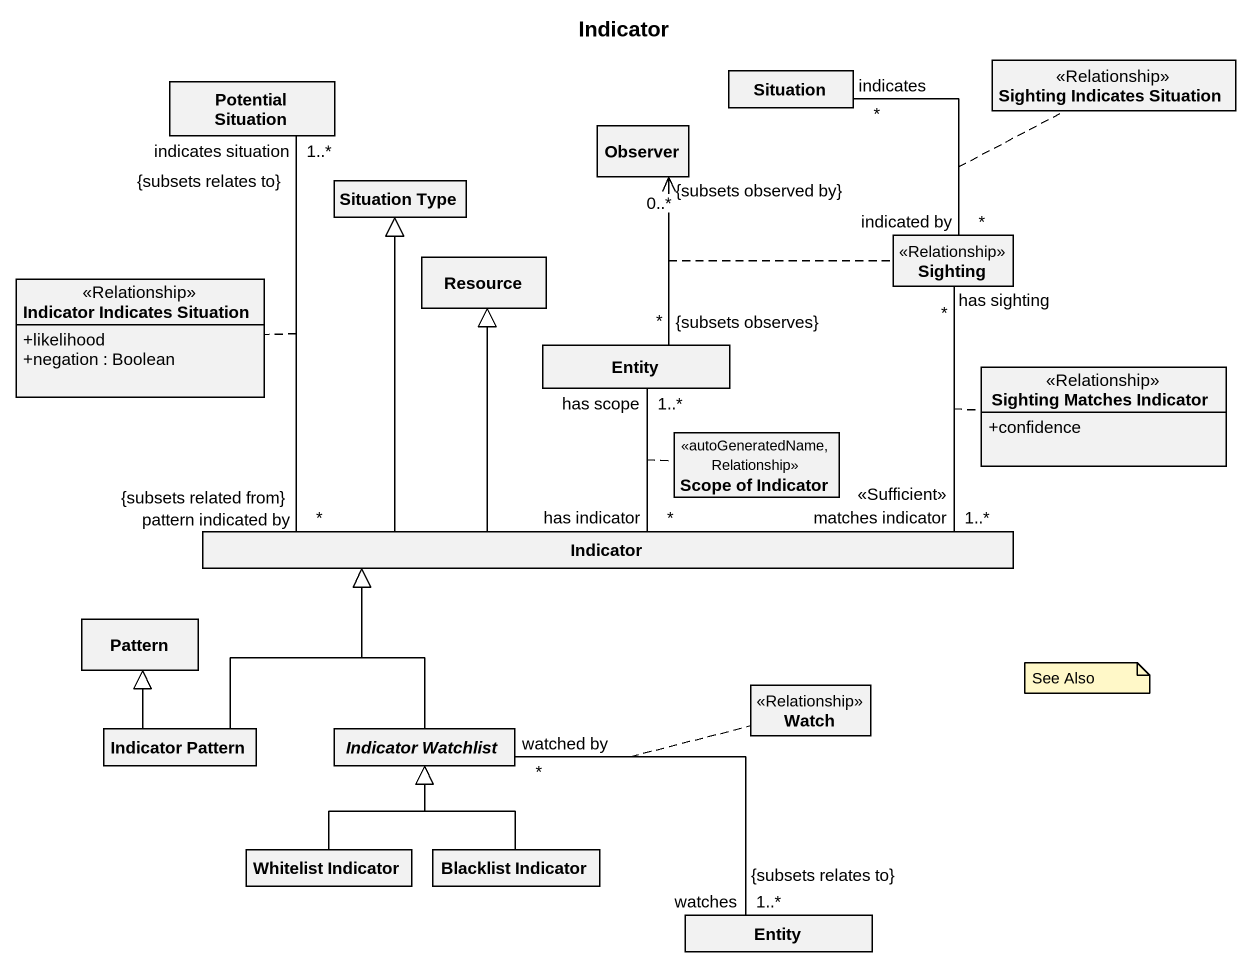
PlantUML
@startuml
title Indicator
hide circle
hide empty members
skinparam classAttributeIconSize 0
class "Potential Situation" as Potential_Situation
class Observer
class Situation
class "Sighting Indicates Situation" as Sighting_Indicates_Situation <<Relationship>>
class "Situation Type" as Situation_Type
class Resource
class Sighting <<Relationship>>
class "Indicator Indicates Situation" as Indicator_Indicates <<Relationship>> {
  +likelihood
  +negation : Boolean
}
class "Entity" as Entity_
class "Sighting Matches Indicator" as Sighting_Matches_Indicator <<Relationship>> {
  +confidence
}
class "Scope of Indicator" as Scope_of_Indicator <<autoGeneratedName, Relationship>>
class Indicator
class Pattern
class Watch <<Relationship>>
class "Indicator Pattern" as Indicator_Pattern
abstract class "Indicator Watchlist" as Indicator_Watchlist
class "Whitelist Indicator" as Whitelist_Indicator
class "Blacklist Indicator" as Blacklist_Indicator
class "Entity" as Entity__2
Observer "0..*\n{subsets observed by}" <-- "*\n{subsets observes}" Entity_
(Observer, Entity_) .. Sighting
Sighting "indicated by\n*" -up- "indicates\n*" Situation
(Sighting, Situation) .. Sighting_Indicates_Situation
Sighting "has sighting\n*" -- "matches indicator\n1..*\n<<Sufficient>>" Indicator
(Sighting, Indicator) .. Sighting_Matches_Indicator
Entity_ "has scope\n1..*" -- "has indicator\n*" Indicator
(Entity_, Indicator) .. Scope_of_Indicator
Indicator "pattern indicated by\n{subsets related from}\n*" -up- "indicates situation\n{subsets relates to}\n1..*" Potential_Situation
(Indicator, Potential_Situation) .. Indicator_Indicates
Indicator -up-|> Situation_Type
Indicator -up-|> Resource
Indicator_Pattern -right-|> Indicator
Indicator_Pattern -up-|> Pattern
Indicator_Watchlist -up-|> Indicator
Indicator_Watchlist "watched by\n*" -right- "1..*\n{subsets relates to}\nwatches" Entity__2
(Indicator_Watchlist, Entity__2) .. Watch
Whitelist_Indicator -up-|> Indicator_Watchlist
Blacklist_Indicator -up-|> Indicator_Watchlist
note as N1
  See Also
end note
@enduml
